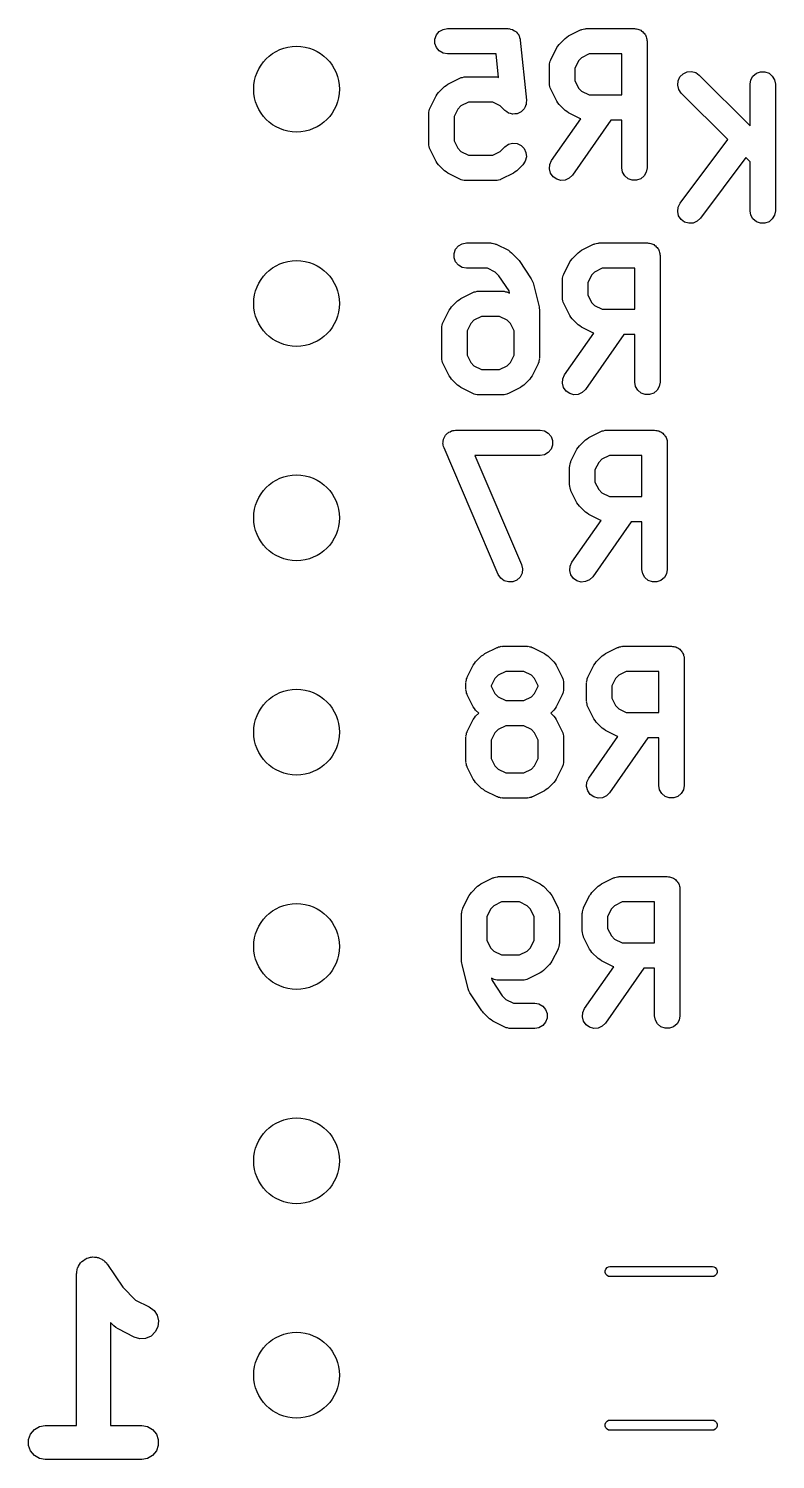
# Model space of a CAD drawing. Extents: x 81 to 161, y -172 to -32.
# Drawn here: x 136.27 to 145.12, y -100.19 to -83.23 of the extents above; entities that cross this region are included whole.
import ezdxf

# ---------------------------------------------------------------- set-up
doc = ezdxf.new("R2010")
doc.units = 0
doc.header["$MEASUREMENT"] = 0
doc.layers.add('BLACK', color=7, linetype='CONTINUOUS')

msp = doc.modelspace()

# ---------------------------------------------------------------- linework, layer by layer
at = {"layer": 'BLACK', "linetype": 'CONTINUOUS'}
for p, q in [((141.136, -83.2647), (141.182, -83.2386)), ((141.182, -83.2386), (141.233, -83.2296)), ((141.233, -83.2296), (141.947, -83.2296)), ((141.947, -83.2296), (141.953, -83.2306)), ((141.953, -83.2306), (141.958, -83.23)), ((141.958, -83.23), (141.978, -83.2351)), ((141.978, -83.2351), (141.998, -83.2386)), ((141.998, -83.2386), (142.003, -83.2415)), ((142.003, -83.2415), (142.009, -83.2428)), ((142.009, -83.2428), (142.026, -83.2544)), ((142.666, -83.3168), (142.809, -83.2454)), ((142.809, -83.2454), (142.817, -83.2429)), ((142.817, -83.2429), (142.824, -83.2386)), ((142.824, -83.2386), (142.842, -83.2356)), ((142.842, -83.2356), (142.859, -83.2306)), ((142.859, -83.2306), (142.867, -83.2311)), ((142.867, -83.2311), (142.876, -83.2296)), ((142.876, -83.2296), (143.447, -83.2296)), ((143.447, -83.2296), (143.46, -83.2318)), ((143.46, -83.2318), (143.473, -83.2318)), ((143.473, -83.2318), (143.486, -83.2363)), ((143.486, -83.2363), (143.498, -83.2386)), ((143.498, -83.2386), (143.51, -83.2452)), ((143.51, -83.2452), (143.522, -83.2497)), ((143.522, -83.2497), (143.532, -83.2581)), ((141.085, -83.3535), (141.103, -83.3046)), ((141.085, -83.4056), (141.085, -83.3535)), ((141.103, -83.4546), (141.085, -83.4056)), ((141.103, -83.3046), (141.136, -83.2647)), ((142.026, -83.2544), (142.044, -83.2647)), ((142.044, -83.2647), (142.047, -83.269)), ((142.047, -83.269), (142.052, -83.2722)), ((142.052, -83.2722), (142.064, -83.2889)), ((142.064, -83.2889), (142.077, -83.3046)), ((142.077, -83.3046), (142.079, -83.3099)), ((142.079, -83.3099), (142.082, -83.3145)), ((142.082, -83.3145), (142.088, -83.3343)), ((142.088, -83.3343), (142.095, -83.3535)), ((142.095, -83.3535), (142.095, -83.3592)), ((142.095, -83.3592), (142.096, -83.3646)), ((142.096, -83.3646), (142.168, -84.0789)), ((142.542, -83.436), (142.555, -83.4164)), ((142.555, -83.4164), (142.627, -83.3449)), ((142.627, -83.3449), (142.646, -83.3311)), ((142.646, -83.3311), (142.666, -83.3168)), ((143.532, -83.2581), (143.544, -83.2647)), ((143.544, -83.2647), (143.552, -83.2747)), ((143.552, -83.2747), (143.562, -83.2832)), ((143.562, -83.2832), (143.569, -83.2945)), ((143.569, -83.2945), (143.577, -83.3046)), ((143.577, -83.3046), (143.582, -83.3169)), ((143.582, -83.3169), (143.588, -83.3283)), ((143.588, -83.3283), (143.59, -83.3412)), ((143.59, -83.3412), (143.595, -83.3535)), ((143.595, -83.3535), (143.595, -83.3666)), ((143.595, -83.3666), (143.597, -83.3796)), ((143.597, -83.3796), (143.597, -84.8796)), ((141.136, -83.4945), (141.103, -83.4546)), ((141.182, -83.5205), (141.136, -83.4945)), ((141.233, -83.5296), (141.182, -83.5205)), ((141.811, -83.5296), (141.233, -83.5296)), ((141.839, -83.8071), (141.811, -83.5296)), ((142.456, -83.5982), (142.527, -83.4553)), ((142.527, -83.4553), (142.542, -83.436)), ((142.822, -83.5743), (142.785, -83.6113)), ((142.911, -83.5296), (142.822, -83.5743)), ((143.297, -83.5296), (142.911, -83.5296)), ((143.297, -84.0153), (143.297, -83.5296)), ((142.44, -83.6653), (142.442, -83.6568)), ((142.44, -83.8796), (142.44, -83.6653)), ((142.441, -83.6481), (142.446, -83.6313)), ((142.442, -83.6568), (142.441, -83.6481)), ((142.446, -83.6313), (142.449, -83.614)), ((142.449, -83.614), (142.453, -83.6065)), ((142.453, -83.6065), (142.456, -83.5982)), ((142.785, -83.6113), (142.74, -83.7007)), ((142.74, -83.7007), (142.74, -83.8442)), ((144.023, -83.7647), (144.071, -83.7427)), ((144.071, -83.7427), (144.123, -83.7381)), ((144.123, -83.7381), (144.173, -83.7516)), ((144.173, -83.7516), (144.215, -83.7815)), ((144.852, -83.7912), (144.892, -83.7577)), ((144.892, -83.7577), (144.941, -83.7398)), ((144.941, -83.7398), (144.993, -83.7398)), ((144.993, -83.7398), (145.042, -83.7577)), ((145.042, -83.7577), (145.081, -83.7912)), ((141.127, -83.9878), (141.198, -83.9164)), ((141.198, -83.9164), (141.218, -83.9026)), ((141.218, -83.9026), (141.237, -83.8883)), ((141.237, -83.8883), (141.38, -83.8168)), ((141.38, -83.8168), (141.388, -83.8144)), ((141.388, -83.8144), (141.396, -83.81)), ((141.396, -83.81), (141.413, -83.807)), ((141.413, -83.807), (141.43, -83.802)), ((141.43, -83.802), (141.439, -83.8025)), ((141.439, -83.8025), (141.447, -83.801)), ((141.447, -83.801), (141.804, -83.801)), ((141.804, -83.801), (141.813, -83.8025)), ((141.813, -83.8025), (141.821, -83.802)), ((141.821, -83.802), (141.838, -83.807)), ((141.838, -83.807), (141.839, -83.8071)), ((142.442, -83.8881), (142.44, -83.8796)), ((142.441, -83.8967), (142.442, -83.8881)), ((142.446, -83.9136), (142.441, -83.8967)), ((142.449, -83.9309), (142.446, -83.9136)), ((142.74, -83.8442), (142.785, -83.9336)), ((143.96, -83.9006), (143.965, -83.8487)), ((143.973, -83.951), (143.96, -83.9006)), ((143.965, -83.8487), (143.987, -83.8015)), ((143.987, -83.8015), (144.023, -83.7647)), ((144.215, -83.7815), (144.817, -84.3826)), ((144.817, -83.8876), (144.826, -83.8363)), ((144.817, -84.3826), (144.817, -83.8876)), ((144.826, -83.8363), (144.852, -83.7912)), ((145.081, -83.7912), (145.108, -83.8363)), ((145.108, -83.8363), (145.117, -83.8876)), ((145.117, -83.8876), (145.117, -85.3876)), ((141.027, -84.1696), (141.099, -84.0268)), ((141.099, -84.0268), (141.113, -84.0075)), ((141.113, -84.0075), (141.127, -83.9878)), ((142.168, -84.0808), (142.166, -84.1058)), ((142.168, -84.0789), (142.168, -84.0799)), ((142.168, -84.0799), (142.168, -84.0808)), ((142.453, -83.9384), (142.449, -83.9309)), ((142.456, -83.9467), (142.453, -83.9384)), ((142.527, -84.0895), (142.456, -83.9467)), ((142.542, -84.1088), (142.527, -84.0895)), ((142.785, -83.9336), (142.822, -83.9706)), ((142.822, -83.9706), (142.911, -84.0153)), ((142.911, -84.0153), (143.297, -84.0153)), ((144.003, -83.9936), (143.973, -83.951)), ((144.554, -84.5445), (144.003, -83.9936)), ((141.011, -84.2367), (141.013, -84.2282)), ((141.011, -84.5939), (141.011, -84.2367)), ((141.012, -84.2196), (141.017, -84.2027)), ((141.013, -84.2282), (141.012, -84.2196)), ((141.017, -84.2027), (141.02, -84.1854)), ((141.02, -84.1854), (141.025, -84.1779)), ((141.025, -84.1779), (141.027, -84.1696)), ((141.356, -84.1827), (141.311, -84.2721)), ((141.393, -84.1457), (141.356, -84.1827)), ((141.483, -84.101), (141.393, -84.1457)), ((141.769, -84.101), (141.483, -84.101)), ((141.858, -84.1457), (141.769, -84.101)), ((141.913, -84.1999), (141.858, -84.1457)), ((141.913, -84.2005), (141.913, -84.1999)), ((141.914, -84.2012), (141.913, -84.2005)), ((141.935, -84.2154), (141.914, -84.2012)), ((141.955, -84.2298), (141.935, -84.2154)), ((141.956, -84.23), (141.955, -84.2298)), ((141.957, -84.2306), (141.956, -84.23)), ((141.981, -84.2368), (141.957, -84.2306)), ((142.005, -84.2433), (141.981, -84.2368)), ((142.006, -84.2432), (142.005, -84.2433)), ((142.007, -84.2434), (142.006, -84.2432)), ((142.032, -84.2409), (142.007, -84.2434)), ((142.057, -84.2387), (142.032, -84.2409)), ((142.058, -84.2383), (142.057, -84.2387)), ((142.059, -84.2383), (142.058, -84.2383)), ((142.082, -84.2273), (142.059, -84.2383)), ((142.105, -84.2167), (142.082, -84.2273)), ((142.106, -84.2157), (142.105, -84.2161)), ((142.105, -84.2161), (142.105, -84.2167)), ((142.124, -84.1977), (142.106, -84.2157)), ((142.141, -84.1799), (142.124, -84.1977)), ((142.142, -84.179), (142.141, -84.1799)), ((142.143, -84.1784), (142.142, -84.179)), ((142.153, -84.1555), (142.143, -84.1784)), ((142.163, -84.1327), (142.153, -84.1555)), ((142.164, -84.1317), (142.163, -84.1327)), ((142.166, -84.1058), (142.164, -84.1309)), ((142.164, -84.1309), (142.164, -84.1317)), ((142.555, -84.1285), (142.542, -84.1088)), ((142.627, -84.1999), (142.555, -84.1285)), ((142.646, -84.2137), (142.627, -84.1999)), ((142.666, -84.228), (142.646, -84.2137)), ((142.809, -84.2994), (142.666, -84.228)), ((141.311, -84.2721), (141.311, -84.5584)), ((142.467, -84.7936), (142.812, -84.3005)), ((143.168, -84.3153), (142.713, -84.9656)), ((142.812, -84.3005), (142.809, -84.2994)), ((143.297, -84.3153), (143.168, -84.3153)), ((143.297, -84.8796), (143.297, -84.3153)), ((141.013, -84.6024), (141.011, -84.5939)), ((141.012, -84.611), (141.013, -84.6024)), ((141.311, -84.5584), (141.356, -84.6479)), ((141.913, -84.6306), (141.955, -84.6008)), ((141.955, -84.6008), (142.005, -84.5873)), ((142.005, -84.5873), (142.057, -84.5918)), ((142.057, -84.5918), (142.105, -84.6138)), ((143.989, -85.2976), (144.554, -84.5445)), ((141.017, -84.6278), (141.012, -84.611)), ((141.02, -84.6452), (141.017, -84.6278)), ((141.025, -84.6527), (141.02, -84.6452)), ((141.027, -84.6609), (141.025, -84.6527)), ((141.099, -84.8038), (141.027, -84.6609)), ((141.356, -84.6479), (141.393, -84.6849)), ((141.393, -84.6849), (141.483, -84.7296)), ((141.483, -84.7296), (141.769, -84.7296)), ((141.769, -84.7296), (141.858, -84.6849)), ((141.858, -84.6849), (141.913, -84.6306)), ((142.105, -84.6138), (142.141, -84.6507)), ((142.141, -84.6507), (142.163, -84.6979)), ((142.168, -84.7498), (142.155, -84.8001)), ((142.163, -84.6979), (142.168, -84.7498)), ((144.769, -84.7588), (144.229, -85.4776)), ((144.817, -84.8068), (144.769, -84.7588)), ((141.113, -84.8231), (141.099, -84.8038)), ((141.127, -84.8428), (141.113, -84.8231)), ((141.198, -84.9142), (141.127, -84.8428)), ((141.218, -84.928), (141.198, -84.9142)), ((141.237, -84.9423), (141.218, -84.928)), ((141.38, -85.0137), (141.237, -84.9423)), ((142.014, -84.9423), (141.871, -85.0137)), ((142.034, -84.928), (142.014, -84.9423)), ((142.053, -84.9142), (142.034, -84.928)), ((142.125, -84.8428), (142.053, -84.9142)), ((142.155, -84.8001), (142.125, -84.8428)), ((142.441, -84.8927), (142.445, -84.8408)), ((142.454, -84.943), (142.441, -84.8927)), ((142.445, -84.8408), (142.467, -84.7936)), ((142.484, -84.9857), (142.454, -84.943)), ((143.306, -84.9309), (143.297, -84.8796)), ((143.332, -84.976), (143.306, -84.9309)), ((143.588, -84.9309), (143.562, -84.976)), ((143.597, -84.8796), (143.588, -84.9309)), ((144.817, -85.3876), (144.817, -84.8068)), ((141.388, -85.0162), (141.38, -85.0137)), ((141.396, -85.0205), (141.388, -85.0162)), ((141.413, -85.0236), (141.396, -85.0205)), ((141.43, -85.0286), (141.413, -85.0236)), ((141.439, -85.0281), (141.43, -85.0286)), ((141.447, -85.0296), (141.439, -85.0281)), ((141.804, -85.0296), (141.447, -85.0296)), ((141.813, -85.0281), (141.804, -85.0296)), ((141.821, -85.0286), (141.813, -85.0281)), ((141.838, -85.0236), (141.821, -85.0286)), ((141.856, -85.0205), (141.838, -85.0236)), ((141.863, -85.0162), (141.856, -85.0205)), ((141.871, -85.0137), (141.863, -85.0162)), ((142.527, -85.0155), (142.484, -84.9857)), ((142.577, -85.029), (142.527, -85.0155)), ((142.629, -85.0245), (142.577, -85.029)), ((142.676, -85.0024), (142.629, -85.0245)), ((142.713, -84.9656), (142.676, -85.0024)), ((143.372, -85.0095), (143.332, -84.976)), ((143.421, -85.0273), (143.372, -85.0095)), ((143.473, -85.0273), (143.421, -85.0273)), ((143.522, -85.0095), (143.473, -85.0273)), ((143.562, -84.976), (143.522, -85.0095)), ((143.96, -85.3958), (143.966, -85.344)), ((143.971, -85.4465), (143.96, -85.3958)), ((143.966, -85.344), (143.989, -85.2976)), ((144, -85.4901), (143.971, -85.4465)), ((144.826, -85.4389), (144.817, -85.3876)), ((144.852, -85.484), (144.826, -85.4389)), ((145.108, -85.4389), (145.081, -85.484)), ((145.117, -85.3876), (145.108, -85.4389)), ((144.042, -85.5214), (144, -85.4901)), ((144.091, -85.5365), (144.042, -85.5214)), ((144.144, -85.5336), (144.091, -85.5365)), ((144.191, -85.5132), (144.144, -85.5336)), ((144.229, -85.4776), (144.191, -85.5132)), ((144.892, -85.5175), (144.852, -85.484)), ((144.941, -85.5353), (144.892, -85.5175)), ((144.993, -85.5353), (144.941, -85.5353)), ((145.042, -85.5175), (144.993, -85.5353)), ((145.081, -85.484), (145.042, -85.5175)), ((141.362, -85.8047), (141.407, -85.7786)), ((141.407, -85.7786), (141.458, -85.7696)), ((141.458, -85.7696), (141.744, -85.7696)), ((141.744, -85.7696), (141.753, -85.7711)), ((141.753, -85.7711), (141.761, -85.7706)), ((141.761, -85.7706), (141.778, -85.7756)), ((141.778, -85.7756), (141.795, -85.7786)), ((141.795, -85.7786), (141.803, -85.7829)), ((141.803, -85.7829), (141.811, -85.7854)), ((141.811, -85.7854), (141.954, -85.8568)), ((142.82, -85.8568), (142.963, -85.7854)), ((142.963, -85.7854), (142.971, -85.7829)), ((142.971, -85.7829), (142.978, -85.7786)), ((142.978, -85.7786), (142.996, -85.7756)), ((142.996, -85.7756), (143.013, -85.7706)), ((143.013, -85.7706), (143.021, -85.7711)), ((143.021, -85.7711), (143.03, -85.7696)), ((143.03, -85.7696), (143.601, -85.7696)), ((143.601, -85.7696), (143.614, -85.7719)), ((143.614, -85.7719), (143.627, -85.7719)), ((143.627, -85.7719), (143.64, -85.7763)), ((143.64, -85.7763), (143.652, -85.7786)), ((143.652, -85.7786), (143.664, -85.7852)), ((143.664, -85.7852), (143.676, -85.7897)), ((143.676, -85.7897), (143.686, -85.7981)), ((141.311, -85.8935), (141.328, -85.8446)), ((141.311, -85.9456), (141.311, -85.8935)), ((141.328, -85.9946), (141.311, -85.9456)), ((141.328, -85.8446), (141.362, -85.8047)), ((141.954, -85.8568), (141.973, -85.8711)), ((141.973, -85.8711), (141.993, -85.8849)), ((141.993, -85.8849), (142.064, -85.9564)), ((142.064, -85.9564), (142.073, -85.9685)), ((142.696, -85.976), (142.709, -85.9564)), ((142.709, -85.9564), (142.781, -85.8849)), ((142.781, -85.8849), (142.8, -85.8711)), ((142.8, -85.8711), (142.82, -85.8568)), ((143.686, -85.7981), (143.698, -85.8047)), ((143.698, -85.8047), (143.706, -85.8147)), ((143.706, -85.8147), (143.716, -85.8232)), ((143.716, -85.8232), (143.723, -85.8345)), ((143.723, -85.8345), (143.731, -85.8446)), ((143.731, -85.8446), (143.736, -85.8569)), ((143.736, -85.8569), (143.742, -85.8683)), ((143.742, -85.8683), (143.744, -85.8812)), ((143.744, -85.8812), (143.749, -85.8935)), ((143.749, -85.8935), (143.749, -85.9066)), ((143.749, -85.9066), (143.751, -85.9196)), ((143.751, -85.9196), (143.751, -87.4196)), ((141.362, -86.0345), (141.328, -85.9946)), ((141.407, -86.0605), (141.362, -86.0345)), ((141.458, -86.0696), (141.407, -86.0605)), ((141.709, -86.0696), (141.458, -86.0696)), ((141.798, -86.1143), (141.709, -86.0696)), ((141.842, -86.158), (141.798, -86.1143)), ((142.073, -85.9685), (142.083, -85.9792)), ((142.083, -85.9792), (142.226, -86.1935)), ((142.61, -86.1382), (142.681, -85.9953)), ((142.681, -85.9953), (142.696, -85.976)), ((142.976, -86.1143), (142.939, -86.1513)), ((143.065, -86.0696), (142.976, -86.1143)), ((143.451, -86.0696), (143.065, -86.0696)), ((143.451, -86.5553), (143.451, -86.0696)), ((141.962, -86.3383), (141.842, -86.158)), ((142.226, -86.1935), (142.236, -86.217)), ((142.236, -86.217), (142.247, -86.2403)), ((142.247, -86.2403), (142.318, -86.526)), ((142.594, -86.2053), (142.596, -86.1968)), ((142.594, -86.4196), (142.594, -86.2053)), ((142.595, -86.1881), (142.6, -86.1713)), ((142.596, -86.1968), (142.595, -86.1881)), ((142.6, -86.1713), (142.603, -86.154)), ((142.603, -86.154), (142.607, -86.1465)), ((142.607, -86.1465), (142.61, -86.1382)), ((142.939, -86.1513), (142.894, -86.2407)), ((142.894, -86.2407), (142.894, -86.3842)), ((141.281, -86.5278), (141.352, -86.4564)), ((141.352, -86.4564), (141.372, -86.4426)), ((141.372, -86.4426), (141.391, -86.4283)), ((141.391, -86.4283), (141.534, -86.3568)), ((141.534, -86.3568), (141.542, -86.3544)), ((141.542, -86.3544), (141.55, -86.35)), ((141.55, -86.35), (141.567, -86.347)), ((141.567, -86.347), (141.584, -86.342)), ((141.584, -86.342), (141.593, -86.3425)), ((141.593, -86.3425), (141.601, -86.341)), ((141.601, -86.341), (141.887, -86.341)), ((141.887, -86.341), (141.895, -86.3425)), ((141.895, -86.3425), (141.904, -86.342)), ((141.904, -86.342), (141.921, -86.347)), ((141.921, -86.347), (141.938, -86.35)), ((141.938, -86.35), (141.946, -86.3544)), ((141.946, -86.3544), (141.954, -86.3568)), ((141.954, -86.3568), (141.968, -86.364)), ((141.968, -86.364), (141.962, -86.3383)), ((142.596, -86.4281), (142.594, -86.4196)), ((142.595, -86.4367), (142.596, -86.4281)), ((142.6, -86.4536), (142.595, -86.4367)), ((142.603, -86.4709), (142.6, -86.4536)), ((142.607, -86.4784), (142.603, -86.4709)), ((142.894, -86.3842), (142.939, -86.4736)), ((141.181, -86.7096), (141.253, -86.5668)), ((141.253, -86.5668), (141.267, -86.5475)), ((141.267, -86.5475), (141.281, -86.5278)), ((141.637, -86.641), (141.547, -86.6857)), ((141.851, -86.641), (141.637, -86.641)), ((141.941, -86.6857), (141.851, -86.641)), ((142.318, -86.526), (142.319, -86.5444)), ((142.319, -86.5444), (142.323, -86.5624)), ((142.323, -86.5624), (142.323, -87.1339)), ((142.61, -86.4867), (142.607, -86.4784)), ((142.681, -86.6295), (142.61, -86.4867)), ((142.696, -86.6488), (142.681, -86.6295)), ((142.939, -86.4736), (142.976, -86.5106)), ((142.976, -86.5106), (143.065, -86.5553)), ((143.065, -86.5553), (143.451, -86.5553)), ((141.165, -86.7767), (141.167, -86.7682)), ((141.165, -87.1339), (141.165, -86.7767)), ((141.166, -86.7596), (141.171, -86.7427)), ((141.167, -86.7682), (141.166, -86.7596)), ((141.171, -86.7427), (141.174, -86.7254)), ((141.174, -86.7254), (141.179, -86.7179)), ((141.179, -86.7179), (141.181, -86.7096)), ((141.51, -86.7227), (141.465, -86.8121)), ((141.547, -86.6857), (141.51, -86.7227)), ((141.978, -86.7227), (141.941, -86.6857)), ((142.023, -86.8121), (141.978, -86.7227)), ((142.709, -86.6685), (142.696, -86.6488)), ((142.781, -86.7399), (142.709, -86.6685)), ((142.8, -86.7537), (142.781, -86.7399)), ((142.82, -86.768), (142.8, -86.7537)), ((142.963, -86.8394), (142.82, -86.768)), ((141.465, -86.8121), (141.465, -87.0984)), ((142.023, -87.0984), (142.023, -86.8121)), ((142.621, -87.3336), (142.966, -86.8405)), ((143.322, -86.8553), (142.867, -87.5056)), ((142.966, -86.8405), (142.963, -86.8394)), ((143.451, -86.8553), (143.322, -86.8553)), ((143.451, -87.4196), (143.451, -86.8553)), ((141.167, -87.1424), (141.165, -87.1339)), ((141.166, -87.151), (141.167, -87.1424)), ((141.465, -87.0984), (141.51, -87.1879)), ((141.978, -87.1879), (142.023, -87.0984)), ((142.323, -87.1339), (142.321, -87.1424)), ((142.321, -87.1424), (142.322, -87.151)), ((141.171, -87.1679), (141.166, -87.151)), ((141.174, -87.1852), (141.171, -87.1679)), ((141.179, -87.1927), (141.174, -87.1852)), ((141.181, -87.2009), (141.179, -87.1927)), ((141.253, -87.3438), (141.181, -87.2009)), ((141.51, -87.1879), (141.547, -87.2249)), ((141.547, -87.2249), (141.637, -87.2696)), ((141.637, -87.2696), (141.851, -87.2696)), ((141.851, -87.2696), (141.941, -87.2249)), ((141.941, -87.2249), (141.978, -87.1879)), ((142.307, -87.2009), (142.235, -87.3438)), ((142.309, -87.1927), (142.307, -87.2009)), ((142.314, -87.1852), (142.309, -87.1927)), ((142.317, -87.1679), (142.314, -87.1852)), ((142.322, -87.151), (142.317, -87.1679)), ((141.267, -87.3631), (141.253, -87.3438)), ((141.281, -87.3828), (141.267, -87.3631)), ((141.352, -87.4542), (141.281, -87.3828)), ((141.372, -87.468), (141.352, -87.4542)), ((141.391, -87.4823), (141.372, -87.468)), ((141.534, -87.5537), (141.391, -87.4823)), ((142.097, -87.4823), (141.954, -87.5537)), ((142.116, -87.468), (142.097, -87.4823)), ((142.136, -87.4542), (142.116, -87.468)), ((142.207, -87.3828), (142.136, -87.4542)), ((142.221, -87.3631), (142.207, -87.3828)), ((142.235, -87.3438), (142.221, -87.3631)), ((142.595, -87.4327), (142.599, -87.3808)), ((142.608, -87.483), (142.595, -87.4327)), ((142.599, -87.3808), (142.621, -87.3336)), ((142.638, -87.5257), (142.608, -87.483)), ((143.46, -87.4709), (143.451, -87.4196)), ((143.486, -87.516), (143.46, -87.4709)), ((143.742, -87.4709), (143.716, -87.516)), ((143.751, -87.4196), (143.742, -87.4709)), ((141.542, -87.5562), (141.534, -87.5537)), ((141.55, -87.5605), (141.542, -87.5562)), ((141.567, -87.5636), (141.55, -87.5605)), ((141.584, -87.5686), (141.567, -87.5636)), ((141.593, -87.5681), (141.584, -87.5686)), ((141.601, -87.5696), (141.593, -87.5681)), ((141.887, -87.5696), (141.601, -87.5696)), ((141.895, -87.5681), (141.887, -87.5696)), ((141.904, -87.5686), (141.895, -87.5681)), ((141.921, -87.5636), (141.904, -87.5686)), ((141.938, -87.5605), (141.921, -87.5636)), ((141.946, -87.5562), (141.938, -87.5605)), ((141.954, -87.5537), (141.946, -87.5562)), ((142.681, -87.5555), (142.638, -87.5257)), ((142.731, -87.569), (142.681, -87.5555)), ((142.783, -87.5645), (142.731, -87.569)), ((142.83, -87.5424), (142.783, -87.5645)), ((142.867, -87.5056), (142.83, -87.5424)), ((143.526, -87.5495), (143.486, -87.516)), ((143.575, -87.5673), (143.526, -87.5495)), ((143.627, -87.5673), (143.575, -87.5673)), ((143.676, -87.5495), (143.627, -87.5673)), ((143.716, -87.516), (143.676, -87.5495)), ((141.264, -88.0063), (141.279, -87.9976)), ((141.279, -87.9976), (141.288, -87.9961)), ((141.288, -87.9961), (141.296, -87.9925)), ((141.296, -87.9925), (141.313, -87.9916)), ((141.313, -87.9916), (141.33, -87.9886)), ((141.33, -87.9886), (142.33, -87.9886)), ((142.33, -87.9886), (142.381, -87.9976)), ((142.381, -87.9976), (142.426, -88.0237)), ((143.057, -88.0019), (143.064, -87.9976)), ((143.064, -87.9976), (143.082, -87.9946)), ((143.082, -87.9946), (143.099, -87.9896)), ((143.099, -87.9896), (143.107, -87.9901)), ((143.107, -87.9901), (143.116, -87.9886)), ((143.116, -87.9886), (143.687, -87.9886)), ((143.687, -87.9886), (143.7, -87.9908)), ((143.7, -87.9908), (143.713, -87.9908)), ((143.713, -87.9908), (143.726, -87.9953)), ((143.726, -87.9953), (143.738, -87.9976)), ((143.738, -87.9976), (143.75, -88.0042)), ((141.18, -88.1469), (141.182, -88.1298)), ((141.182, -88.1557), (141.18, -88.1469)), ((141.182, -88.1125), (141.185, -88.1041)), ((141.182, -88.1298), (141.182, -88.1125)), ((141.182, -88.1646), (141.182, -88.1557)), ((141.188, -88.1808), (141.182, -88.1646)), ((141.185, -88.1041), (141.186, -88.0952)), ((141.186, -88.0952), (141.194, -88.0798)), ((141.194, -88.0798), (141.2, -88.0636)), ((141.2, -88.0636), (141.206, -88.0567)), ((141.206, -88.0567), (141.21, -88.0487)), ((141.21, -88.0487), (141.222, -88.0369)), ((141.222, -88.0369), (141.234, -88.0237)), ((141.234, -88.0237), (141.241, -88.0192)), ((141.241, -88.0192), (141.248, -88.0131)), ((141.248, -88.0131), (141.264, -88.0063)), ((142.426, -88.0237), (142.46, -88.0636)), ((142.46, -88.0636), (142.478, -88.1125)), ((142.478, -88.1646), (142.46, -88.2136)), ((142.478, -88.1125), (142.478, -88.1646)), ((142.795, -88.1754), (142.867, -88.1039)), ((142.867, -88.1039), (142.886, -88.0901)), ((142.886, -88.0901), (142.906, -88.0758)), ((142.906, -88.0758), (143.049, -88.0044)), ((143.049, -88.0044), (143.057, -88.0019)), ((143.75, -88.0042), (143.762, -88.0087)), ((143.762, -88.0087), (143.772, -88.0171)), ((143.772, -88.0171), (143.784, -88.0237)), ((143.784, -88.0237), (143.792, -88.0337)), ((143.792, -88.0337), (143.802, -88.0422)), ((143.802, -88.0422), (143.809, -88.0535)), ((143.809, -88.0535), (143.817, -88.0636)), ((143.817, -88.0636), (143.822, -88.0759)), ((143.822, -88.0759), (143.828, -88.0873)), ((143.828, -88.0873), (143.83, -88.1002)), ((143.83, -88.1002), (143.835, -88.1125)), ((143.835, -88.1125), (143.835, -88.1256)), ((143.835, -88.1256), (143.837, -88.1386)), ((143.837, -88.1386), (143.837, -89.6386)), ((141.192, -88.1977), (141.188, -88.1808)), ((141.835, -89.6977), (141.192, -88.1977)), ((142.33, -88.2886), (141.557, -88.2886)), ((141.557, -88.2886), (142.111, -89.5795)), ((142.381, -88.2795), (142.33, -88.2886)), ((142.426, -88.2535), (142.381, -88.2795)), ((142.46, -88.2136), (142.426, -88.2535)), ((142.696, -88.3572), (142.767, -88.2143)), ((142.767, -88.2143), (142.782, -88.195)), ((142.782, -88.195), (142.795, -88.1754)), ((143.062, -88.3333), (143.025, -88.3703)), ((143.151, -88.2886), (143.062, -88.3333)), ((143.537, -88.2886), (143.151, -88.2886)), ((143.537, -88.7743), (143.537, -88.2886)), ((142.68, -88.4243), (142.682, -88.4158)), ((142.68, -88.6386), (142.68, -88.4243)), ((142.681, -88.4071), (142.686, -88.3903)), ((142.682, -88.4158), (142.681, -88.4071)), ((142.686, -88.3903), (142.689, -88.373)), ((142.689, -88.373), (142.693, -88.3655)), ((142.693, -88.3655), (142.696, -88.3572)), ((143.025, -88.3703), (142.98, -88.4597)), ((142.98, -88.4597), (142.98, -88.6032)), ((142.682, -88.6471), (142.68, -88.6386)), ((142.681, -88.6557), (142.682, -88.6471)), ((142.686, -88.6726), (142.681, -88.6557)), ((142.689, -88.6899), (142.686, -88.6726)), ((142.98, -88.6032), (143.025, -88.6926)), ((142.693, -88.6974), (142.689, -88.6899)), ((142.696, -88.7057), (142.693, -88.6974)), ((142.767, -88.8485), (142.696, -88.7057)), ((143.025, -88.6926), (143.062, -88.7296)), ((143.062, -88.7296), (143.151, -88.7743)), ((143.151, -88.7743), (143.537, -88.7743)), ((142.782, -88.8678), (142.767, -88.8485)), ((142.795, -88.8875), (142.782, -88.8678)), ((142.867, -88.9589), (142.795, -88.8875)), ((142.886, -88.9727), (142.867, -88.9589)), ((142.906, -88.987), (142.886, -88.9727)), ((143.049, -89.0584), (142.906, -88.987)), ((142.707, -89.5526), (143.052, -89.0595)), ((143.408, -89.0743), (142.953, -89.7246)), ((143.052, -89.0595), (143.049, -89.0584)), ((143.537, -89.0743), (143.408, -89.0743)), ((143.537, -89.6386), (143.537, -89.0743)), ((142.116, -89.6819), (142.093, -89.7284)), ((142.111, -89.5795), (142.123, -89.6302)), ((142.123, -89.6302), (142.116, -89.6819)), ((142.681, -89.6517), (142.685, -89.5998)), ((142.694, -89.702), (142.681, -89.6517)), ((142.685, -89.5998), (142.707, -89.5526)), ((143.546, -89.6899), (143.537, -89.6386)), ((143.572, -89.735), (143.546, -89.6899)), ((143.828, -89.6899), (143.802, -89.735)), ((143.837, -89.6386), (143.828, -89.6899)), ((141.864, -89.7412), (141.835, -89.6977)), ((141.905, -89.7725), (141.864, -89.7412)), ((141.955, -89.7875), (141.905, -89.7725)), ((142.007, -89.7846), (141.955, -89.7875)), ((142.055, -89.7641), (142.007, -89.7846)), ((142.093, -89.7284), (142.055, -89.7641)), ((142.724, -89.7447), (142.694, -89.702)), ((142.767, -89.7745), (142.724, -89.7447)), ((142.817, -89.788), (142.767, -89.7745)), ((142.869, -89.7835), (142.817, -89.788)), ((142.916, -89.7614), (142.869, -89.7835)), ((142.953, -89.7246), (142.916, -89.7614)), ((143.612, -89.7685), (143.572, -89.735)), ((143.661, -89.7863), (143.612, -89.7685)), ((143.713, -89.7863), (143.661, -89.7863)), ((143.762, -89.7685), (143.713, -89.7863)), ((143.802, -89.735), (143.762, -89.7685)), ((141.567, -90.7354), (141.638, -90.6639)), ((141.638, -90.6639), (141.658, -90.6501)), ((141.658, -90.6501), (141.677, -90.6358)), ((141.677, -90.6358), (141.82, -90.5644)), ((141.82, -90.5644), (141.828, -90.5619)), ((141.828, -90.5619), (141.836, -90.5576)), ((141.836, -90.5576), (141.853, -90.5546)), ((141.853, -90.5546), (141.87, -90.5496)), ((141.87, -90.5496), (141.879, -90.5501)), ((141.879, -90.5501), (141.887, -90.5486)), ((141.887, -90.5486), (142.173, -90.5486)), ((142.173, -90.5486), (142.181, -90.5501)), ((142.181, -90.5501), (142.19, -90.5496)), ((142.19, -90.5496), (142.207, -90.5546)), ((142.207, -90.5546), (142.224, -90.5576)), ((142.224, -90.5576), (142.232, -90.5619)), ((142.232, -90.5619), (142.24, -90.5644)), ((142.24, -90.5644), (142.383, -90.6358)), ((142.383, -90.6358), (142.402, -90.6501)), ((142.402, -90.6501), (142.422, -90.6639)), ((142.422, -90.6639), (142.493, -90.7354)), ((142.995, -90.7354), (143.067, -90.6639)), ((143.067, -90.6639), (143.086, -90.6501)), ((143.086, -90.6501), (143.106, -90.6358)), ((143.106, -90.6358), (143.249, -90.5644)), ((143.249, -90.5644), (143.257, -90.5619)), ((143.257, -90.5619), (143.264, -90.5576)), ((143.264, -90.5576), (143.282, -90.5546)), ((143.282, -90.5546), (143.299, -90.5496)), ((143.299, -90.5496), (143.307, -90.5501)), ((143.307, -90.5501), (143.316, -90.5486)), ((143.316, -90.5486), (143.887, -90.5486)), ((143.887, -90.5486), (143.9, -90.5508)), ((143.9, -90.5508), (143.913, -90.5508)), ((143.913, -90.5508), (143.926, -90.5553)), ((143.926, -90.5553), (143.938, -90.5576)), ((143.938, -90.5576), (143.95, -90.5642)), ((143.95, -90.5642), (143.962, -90.5687)), ((143.962, -90.5687), (143.972, -90.5771)), ((143.972, -90.5771), (143.984, -90.5837)), ((143.984, -90.5837), (143.992, -90.5937)), ((143.992, -90.5937), (144.002, -90.6022)), ((144.002, -90.6022), (144.009, -90.6135)), ((144.009, -90.6135), (144.017, -90.6236)), ((144.017, -90.6236), (144.022, -90.6359)), ((144.022, -90.6359), (144.028, -90.6473)), ((144.028, -90.6473), (144.03, -90.6602)), ((144.03, -90.6602), (144.035, -90.6725)), ((144.035, -90.6725), (144.035, -90.6856)), ((144.035, -90.6856), (144.037, -90.6986)), ((144.037, -90.6986), (144.037, -92.1986)), ((141.467, -90.9172), (141.539, -90.7743)), ((141.539, -90.7743), (141.553, -90.7551)), ((141.553, -90.7551), (141.567, -90.7354)), ((141.923, -90.8486), (141.833, -90.8933)), ((142.137, -90.8486), (141.923, -90.8486)), ((142.227, -90.8933), (142.137, -90.8486)), ((142.493, -90.7354), (142.507, -90.755)), ((142.507, -90.755), (142.521, -90.7743)), ((142.521, -90.7743), (142.593, -90.9172)), ((142.896, -90.9172), (142.967, -90.7743)), ((142.967, -90.7743), (142.982, -90.755)), ((142.982, -90.755), (142.995, -90.7354)), ((143.351, -90.8486), (143.262, -90.8933)), ((143.737, -90.8486), (143.351, -90.8486)), ((143.737, -91.3343), (143.737, -90.8486)), ((141.451, -90.9843), (141.453, -90.9758)), ((141.451, -91.0557), (141.451, -90.9843)), ((141.452, -90.9671), (141.457, -90.9503)), ((141.453, -90.9758), (141.452, -90.9671)), ((141.457, -90.9503), (141.46, -90.933)), ((141.46, -90.933), (141.465, -90.9255)), ((141.465, -90.9255), (141.467, -90.9172)), ((141.796, -90.9303), (141.751, -91.0197)), ((141.751, -91.0197), (141.751, -91.0203)), ((141.751, -91.0203), (141.796, -91.1097)), ((141.833, -90.8933), (141.796, -90.9303)), ((142.264, -90.9303), (142.227, -90.8933)), ((142.309, -91.0197), (142.264, -90.9303)), ((142.264, -91.1097), (142.309, -91.0203)), ((142.309, -91.0203), (142.309, -91.0197)), ((142.593, -90.9172), (142.595, -90.9255)), ((142.595, -90.9255), (142.6, -90.933)), ((142.6, -90.933), (142.603, -90.9503)), ((142.603, -90.9503), (142.608, -90.9671)), ((142.608, -90.9671), (142.607, -90.9758)), ((142.607, -90.9758), (142.609, -90.9843)), ((142.609, -90.9843), (142.609, -91.0557)), ((142.88, -90.9843), (142.882, -90.9758)), ((142.88, -91.1986), (142.88, -90.9843)), ((142.881, -90.9671), (142.886, -90.9503)), ((142.882, -90.9758), (142.881, -90.9671)), ((142.886, -90.9503), (142.889, -90.933)), ((142.889, -90.933), (142.893, -90.9255)), ((142.893, -90.9255), (142.896, -90.9172)), ((143.225, -90.9303), (143.18, -91.0197)), ((143.18, -91.0197), (143.18, -91.1632)), ((143.262, -90.8933), (143.225, -90.9303)), ((141.453, -91.0642), (141.451, -91.0557)), ((141.452, -91.0729), (141.453, -91.0642)), ((141.457, -91.0897), (141.452, -91.0729)), ((141.46, -91.107), (141.457, -91.0897)), ((141.465, -91.1145), (141.46, -91.107)), ((141.467, -91.1228), (141.465, -91.1145)), ((141.539, -91.2657), (141.467, -91.1228)), ((141.796, -91.1097), (141.833, -91.1467)), ((141.833, -91.1467), (141.923, -91.1914)), ((141.923, -91.1914), (142.137, -91.1914)), ((142.137, -91.1914), (142.227, -91.1467)), ((142.227, -91.1467), (142.264, -91.1097)), ((142.593, -91.1228), (142.521, -91.2657)), ((142.595, -91.1145), (142.593, -91.1228)), ((142.6, -91.107), (142.595, -91.1145)), ((142.603, -91.0897), (142.6, -91.107)), ((142.608, -91.0729), (142.603, -91.0897)), ((142.609, -91.0557), (142.607, -91.0642)), ((142.607, -91.0642), (142.608, -91.0729)), ((142.882, -91.2071), (142.88, -91.1986)), ((142.881, -91.2157), (142.882, -91.2071)), ((142.886, -91.2326), (142.881, -91.2157)), ((143.18, -91.1632), (143.225, -91.2526)), ((141.553, -91.2849), (141.539, -91.2657)), ((141.567, -91.3046), (141.553, -91.2849)), ((141.553, -91.3979), (141.567, -91.3782)), ((141.604, -91.3414), (141.567, -91.3046)), ((141.567, -91.3782), (141.604, -91.3414)), ((142.493, -91.3046), (142.456, -91.3414)), ((142.456, -91.3414), (142.493, -91.3782)), ((142.507, -91.2849), (142.493, -91.3046)), ((142.493, -91.3782), (142.507, -91.3979)), ((142.521, -91.2657), (142.507, -91.2849)), ((142.889, -91.2499), (142.886, -91.2326)), ((142.893, -91.2574), (142.889, -91.2499)), ((142.896, -91.2657), (142.893, -91.2574)), ((142.967, -91.4085), (142.896, -91.2657)), ((143.225, -91.2526), (143.262, -91.2896)), ((143.262, -91.2896), (143.351, -91.3343)), ((143.351, -91.3343), (143.737, -91.3343)), ((141.467, -91.5601), (141.539, -91.4172)), ((141.539, -91.4172), (141.553, -91.3979)), ((141.833, -91.5361), (141.796, -91.5731)), ((141.923, -91.4914), (141.833, -91.5361)), ((142.137, -91.4914), (141.923, -91.4914)), ((142.227, -91.5361), (142.137, -91.4914)), ((142.264, -91.5731), (142.227, -91.5361)), ((142.507, -91.3979), (142.521, -91.4172)), ((142.521, -91.4172), (142.593, -91.5601)), ((142.982, -91.4278), (142.967, -91.4085)), ((142.995, -91.4475), (142.982, -91.4278)), ((143.067, -91.5189), (142.995, -91.4475)), ((143.086, -91.5327), (143.067, -91.5189)), ((143.106, -91.547), (143.086, -91.5327)), ((143.249, -91.6184), (143.106, -91.547)), ((141.451, -91.6271), (141.453, -91.6186)), ((141.451, -91.9129), (141.451, -91.6271)), ((141.452, -91.61), (141.457, -91.5931)), ((141.453, -91.6186), (141.452, -91.61)), ((141.457, -91.5931), (141.46, -91.5758)), ((141.46, -91.5758), (141.465, -91.5683)), ((141.465, -91.5683), (141.467, -91.5601)), ((141.796, -91.5731), (141.751, -91.6626)), ((141.751, -91.6626), (141.751, -91.8774)), ((142.309, -91.6626), (142.264, -91.5731)), ((142.309, -91.8774), (142.309, -91.6626)), ((142.593, -91.5601), (142.595, -91.5683)), ((142.595, -91.5683), (142.6, -91.5758)), ((142.6, -91.5758), (142.603, -91.5931)), ((142.603, -91.5931), (142.608, -91.61)), ((142.608, -91.61), (142.607, -91.6186)), ((142.607, -91.6186), (142.609, -91.6271)), ((142.609, -91.6271), (142.609, -91.9129)), ((142.907, -92.1126), (143.252, -91.6195)), ((143.608, -91.6343), (143.153, -92.2846)), ((143.252, -91.6195), (143.249, -91.6184)), ((143.737, -91.6343), (143.608, -91.6343)), ((143.737, -92.1986), (143.737, -91.6343)), ((141.751, -91.8774), (141.796, -91.9669)), ((142.264, -91.9669), (142.309, -91.8774)), ((141.453, -91.9214), (141.451, -91.9129)), ((141.452, -91.93), (141.453, -91.9214)), ((141.457, -91.9468), (141.452, -91.93)), ((141.46, -91.9642), (141.457, -91.9468)), ((141.465, -91.9717), (141.46, -91.9642)), ((141.467, -91.9799), (141.465, -91.9717)), ((141.539, -92.1228), (141.467, -91.9799)), ((141.796, -91.9669), (141.833, -92.0039)), ((141.833, -92.0039), (141.923, -92.0486)), ((141.923, -92.0486), (142.137, -92.0486)), ((142.137, -92.0486), (142.227, -92.0039)), ((142.227, -92.0039), (142.264, -91.9669)), ((142.593, -91.9799), (142.521, -92.1228)), ((142.595, -91.9716), (142.593, -91.9799)), ((142.6, -91.9642), (142.595, -91.9716)), ((142.603, -91.9468), (142.6, -91.9642)), ((142.608, -91.93), (142.603, -91.9468)), ((142.609, -91.9129), (142.607, -91.9214)), ((142.607, -91.9214), (142.608, -91.93)), ((141.553, -92.1421), (141.539, -92.1228)), ((141.567, -92.1618), (141.553, -92.1421)), ((141.638, -92.2332), (141.567, -92.1618)), ((141.658, -92.247), (141.638, -92.2332)), ((142.422, -92.2332), (142.402, -92.247)), ((142.493, -92.1618), (142.422, -92.2332)), ((142.507, -92.1421), (142.493, -92.1618)), ((142.521, -92.1228), (142.507, -92.1421)), ((142.881, -92.2117), (142.885, -92.1598)), ((142.894, -92.262), (142.881, -92.2117)), ((142.885, -92.1598), (142.907, -92.1126)), ((143.746, -92.2499), (143.737, -92.1986)), ((144.037, -92.1986), (144.028, -92.2499)), ((141.677, -92.2613), (141.658, -92.247)), ((141.82, -92.3327), (141.677, -92.2613)), ((141.828, -92.3352), (141.82, -92.3327)), ((141.836, -92.3395), (141.828, -92.3352)), ((141.853, -92.3426), (141.836, -92.3395)), ((141.87, -92.3476), (141.853, -92.3426)), ((141.879, -92.3471), (141.87, -92.3476)), ((141.887, -92.3486), (141.879, -92.3471)), ((142.173, -92.3486), (141.887, -92.3486)), ((142.181, -92.3471), (142.173, -92.3486)), ((142.19, -92.3476), (142.181, -92.3471)), ((142.207, -92.3426), (142.19, -92.3476)), ((142.224, -92.3395), (142.207, -92.3426)), ((142.232, -92.3352), (142.224, -92.3395)), ((142.24, -92.3327), (142.232, -92.3352)), ((142.383, -92.2613), (142.24, -92.3327)), ((142.402, -92.247), (142.383, -92.2613)), ((142.924, -92.3047), (142.894, -92.262)), ((142.967, -92.3345), (142.924, -92.3047)), ((143.017, -92.348), (142.967, -92.3345)), ((143.069, -92.3435), (143.017, -92.348)), ((143.116, -92.3214), (143.069, -92.3435)), ((143.153, -92.2846), (143.116, -92.3214)), ((143.772, -92.295), (143.746, -92.2499)), ((143.812, -92.3285), (143.772, -92.295)), ((143.861, -92.3463), (143.812, -92.3285)), ((143.913, -92.3463), (143.861, -92.3463)), ((143.962, -92.3285), (143.913, -92.3463)), ((144.002, -92.295), (143.962, -92.3285)), ((144.028, -92.2499), (144.002, -92.295)), ((141.517, -93.4654), (141.588, -93.3939)), ((141.588, -93.3939), (141.608, -93.3802)), ((141.608, -93.3802), (141.627, -93.3658)), ((141.627, -93.3658), (141.77, -93.2944)), ((141.77, -93.2944), (141.778, -93.2919)), ((141.778, -93.2919), (141.786, -93.2876)), ((141.786, -93.2876), (141.803, -93.2846)), ((141.803, -93.2846), (141.82, -93.2796)), ((141.82, -93.2796), (141.829, -93.2801)), ((141.829, -93.2801), (141.837, -93.2786)), ((141.837, -93.2786), (142.123, -93.2786)), ((142.123, -93.2786), (142.131, -93.2801)), ((142.131, -93.2801), (142.14, -93.2796)), ((142.14, -93.2796), (142.157, -93.2846)), ((142.157, -93.2846), (142.174, -93.2876)), ((142.174, -93.2876), (142.182, -93.2919)), ((142.182, -93.2919), (142.19, -93.2944)), ((142.19, -93.2944), (142.333, -93.3658)), ((142.333, -93.3658), (142.352, -93.3801)), ((142.352, -93.3801), (142.372, -93.3939)), ((142.372, -93.3939), (142.443, -93.4654)), ((142.945, -93.4654), (143.017, -93.3939)), ((143.017, -93.3939), (143.036, -93.3801)), ((143.036, -93.3801), (143.056, -93.3658)), ((143.056, -93.3658), (143.199, -93.2944)), ((143.199, -93.2944), (143.207, -93.2919)), ((143.207, -93.2919), (143.214, -93.2876)), ((143.214, -93.2876), (143.232, -93.2846)), ((143.232, -93.2846), (143.249, -93.2796)), ((143.249, -93.2796), (143.257, -93.2801)), ((143.257, -93.2801), (143.266, -93.2786)), ((143.266, -93.2786), (143.837, -93.2786)), ((143.837, -93.2786), (143.85, -93.2809)), ((143.85, -93.2809), (143.863, -93.2809)), ((143.863, -93.2809), (143.876, -93.2853)), ((143.876, -93.2853), (143.888, -93.2876)), ((143.888, -93.2876), (143.9, -93.2942)), ((143.9, -93.2942), (143.912, -93.2987)), ((143.912, -93.2987), (143.922, -93.3071)), ((143.922, -93.3071), (143.934, -93.3137)), ((143.934, -93.3137), (143.942, -93.3237)), ((143.942, -93.3237), (143.952, -93.3322)), ((143.952, -93.3322), (143.959, -93.3435)), ((143.959, -93.3435), (143.967, -93.3536)), ((143.967, -93.3536), (143.972, -93.3659)), ((143.972, -93.3659), (143.978, -93.3773)), ((143.978, -93.3773), (143.98, -93.3902)), ((143.98, -93.3902), (143.985, -93.4025)), ((143.985, -93.4025), (143.985, -93.4156)), ((143.985, -93.4156), (143.987, -93.4286)), ((141.417, -93.6472), (141.489, -93.5043)), ((141.489, -93.5043), (141.503, -93.4851)), ((141.503, -93.4851), (141.517, -93.4654)), ((141.873, -93.5786), (141.783, -93.6233)), ((142.087, -93.5786), (141.873, -93.5786)), ((142.177, -93.6233), (142.087, -93.5786)), ((142.443, -93.4654), (142.457, -93.485)), ((142.457, -93.485), (142.471, -93.5043)), ((142.471, -93.5043), (142.543, -93.6472)), ((142.846, -93.6472), (142.917, -93.5043)), ((142.917, -93.5043), (142.932, -93.485)), ((142.932, -93.485), (142.945, -93.4654)), ((143.301, -93.5786), (143.212, -93.6233)), ((143.687, -93.5786), (143.301, -93.5786)), ((143.687, -94.0643), (143.687, -93.5786)), ((143.987, -93.4286), (143.987, -94.9286)), ((141.401, -93.7143), (141.403, -93.7058)), ((141.401, -94.2857), (141.401, -93.7143)), ((141.402, -93.6971), (141.407, -93.6803)), ((141.403, -93.7058), (141.402, -93.6971)), ((141.407, -93.6803), (141.41, -93.663)), ((141.41, -93.663), (141.415, -93.6555)), ((141.415, -93.6555), (141.417, -93.6472)), ((141.746, -93.6603), (141.701, -93.7497)), ((141.701, -93.7497), (141.701, -94.036)), ((141.783, -93.6233), (141.746, -93.6603)), ((142.214, -93.6603), (142.177, -93.6233)), ((142.259, -93.7497), (142.214, -93.6603)), ((142.259, -94.036), (142.259, -93.7497)), ((142.543, -93.6472), (142.545, -93.6555)), ((142.545, -93.6555), (142.55, -93.663)), ((142.55, -93.663), (142.553, -93.6803)), ((142.553, -93.6803), (142.558, -93.6971)), ((142.558, -93.6971), (142.557, -93.7058)), ((142.557, -93.7058), (142.559, -93.7143)), ((142.559, -93.7143), (142.559, -94.0714)), ((142.83, -93.7143), (142.832, -93.7058)), ((142.83, -93.9286), (142.83, -93.7143)), ((142.831, -93.6971), (142.836, -93.6803)), ((142.832, -93.7058), (142.831, -93.6971)), ((142.836, -93.6803), (142.839, -93.663)), ((142.839, -93.663), (142.843, -93.6555)), ((142.843, -93.6555), (142.846, -93.6472)), ((143.175, -93.6603), (143.13, -93.7497)), ((143.13, -93.7497), (143.13, -93.8932)), ((143.212, -93.6233), (143.175, -93.6603)), ((142.832, -93.9371), (142.83, -93.9286)), ((143.13, -93.8932), (143.175, -93.9826)), ((141.701, -94.036), (141.746, -94.1254)), ((142.214, -94.1254), (142.259, -94.036)), ((142.558, -94.0886), (142.553, -94.1054)), ((142.559, -94.0714), (142.557, -94.0799)), ((142.557, -94.0799), (142.558, -94.0886)), ((142.831, -93.9457), (142.832, -93.9371)), ((142.836, -93.9626), (142.831, -93.9457)), ((142.839, -93.9799), (142.836, -93.9626)), ((142.843, -93.9874), (142.839, -93.9799)), ((142.846, -93.9957), (142.843, -93.9874)), ((142.917, -94.1385), (142.846, -93.9957)), ((143.175, -93.9826), (143.212, -94.0196)), ((143.212, -94.0196), (143.301, -94.0643)), ((143.301, -94.0643), (143.687, -94.0643)), ((141.746, -94.1254), (141.783, -94.1624)), ((141.783, -94.1624), (141.873, -94.2071)), ((141.873, -94.2071), (142.087, -94.2071)), ((142.087, -94.2071), (142.177, -94.1624)), ((142.177, -94.1624), (142.214, -94.1254)), ((142.543, -94.1385), (142.471, -94.2814)), ((142.545, -94.1302), (142.543, -94.1385)), ((142.55, -94.1227), (142.545, -94.1302)), ((142.553, -94.1054), (142.55, -94.1227)), ((142.932, -94.1578), (142.917, -94.1385)), ((142.945, -94.1775), (142.932, -94.1578)), ((143.017, -94.2489), (142.945, -94.1775)), ((143.036, -94.2627), (143.017, -94.2489)), ((143.056, -94.277), (143.036, -94.2627)), ((141.405, -94.3038), (141.401, -94.2857)), ((141.406, -94.3221), (141.405, -94.3038)), ((141.477, -94.6078), (141.406, -94.3221)), ((142.333, -94.4199), (142.19, -94.4913)), ((142.352, -94.4056), (142.333, -94.4199)), ((142.372, -94.3918), (142.352, -94.4056)), ((142.443, -94.3203), (142.372, -94.3918)), ((142.457, -94.3007), (142.443, -94.3203)), ((142.471, -94.2814), (142.457, -94.3007)), ((142.857, -94.8426), (143.202, -94.3495)), ((143.199, -94.3484), (143.056, -94.277)), ((143.558, -94.3643), (143.103, -95.0146)), ((143.202, -94.3495), (143.199, -94.3484)), ((143.687, -94.3643), (143.558, -94.3643)), ((143.687, -94.9286), (143.687, -94.3643)), ((141.488, -94.6311), (141.477, -94.6078)), ((141.77, -94.4913), (141.756, -94.4841)), ((141.756, -94.4841), (141.762, -94.5098)), ((141.762, -94.5098), (141.882, -94.6902)), ((141.778, -94.4938), (141.77, -94.4913)), ((141.786, -94.4981), (141.778, -94.4938)), ((141.803, -94.5011), (141.786, -94.4981)), ((141.82, -94.5062), (141.803, -94.5011)), ((141.829, -94.5056), (141.82, -94.5062)), ((141.837, -94.5071), (141.829, -94.5056)), ((142.123, -94.5071), (141.837, -94.5071)), ((142.131, -94.5056), (142.123, -94.5071)), ((142.14, -94.5062), (142.131, -94.5056)), ((142.157, -94.5011), (142.14, -94.5062)), ((142.174, -94.4981), (142.157, -94.5011)), ((142.182, -94.4938), (142.174, -94.4981)), ((142.19, -94.4913), (142.182, -94.4938)), ((141.498, -94.6546), (141.488, -94.6311)), ((141.641, -94.8689), (141.498, -94.6546)), ((141.882, -94.6902), (141.926, -94.7339)), ((141.926, -94.7339), (142.015, -94.7786)), ((142.015, -94.7786), (142.266, -94.7786)), ((142.266, -94.7786), (142.317, -94.7876)), ((141.651, -94.8796), (141.641, -94.8689)), ((141.66, -94.8918), (141.651, -94.8796)), ((141.731, -94.9632), (141.66, -94.8918)), ((142.317, -94.7876), (142.362, -94.8137)), ((142.362, -94.8137), (142.396, -94.8536)), ((142.396, -94.8536), (142.413, -94.9025)), ((142.413, -94.9025), (142.413, -94.9546)), ((142.831, -94.9417), (142.835, -94.8898)), ((142.844, -94.992), (142.831, -94.9417)), ((142.835, -94.8898), (142.857, -94.8426)), ((143.696, -94.9799), (143.687, -94.9286)), ((143.987, -94.9286), (143.978, -94.9799)), ((141.751, -94.977), (141.731, -94.9632)), ((141.77, -94.9913), (141.751, -94.977)), ((141.913, -95.0627), (141.77, -94.9913)), ((141.921, -95.0652), (141.913, -95.0627)), ((141.929, -95.0695), (141.921, -95.0652)), ((141.946, -95.0726), (141.929, -95.0695)), ((141.963, -95.0776), (141.946, -95.0726)), ((141.971, -95.0771), (141.963, -95.0776)), ((141.98, -95.0786), (141.971, -95.0771)), ((142.266, -95.0786), (141.98, -95.0786)), ((142.317, -95.0695), (142.266, -95.0786)), ((142.362, -95.0435), (142.317, -95.0695)), ((142.396, -95.0036), (142.362, -95.0435)), ((142.413, -94.9546), (142.396, -95.0036)), ((142.874, -95.0347), (142.844, -94.992)), ((142.917, -95.0645), (142.874, -95.0347)), ((142.967, -95.078), (142.917, -95.0645)), ((143.019, -95.0735), (142.967, -95.078)), ((143.066, -95.0514), (143.019, -95.0735)), ((143.103, -95.0146), (143.066, -95.0514)), ((143.722, -95.025), (143.696, -94.9799)), ((143.762, -95.0585), (143.722, -95.025)), ((143.811, -95.0763), (143.762, -95.0585)), ((143.863, -95.0763), (143.811, -95.0763)), ((143.912, -95.0585), (143.863, -95.0763)), ((143.952, -95.025), (143.912, -95.0585)), ((143.978, -94.9799), (143.952, -95.025)), ((136.902, -97.8401), (136.922, -97.8269)), ((136.922, -97.8269), (136.94, -97.8116)), ((136.94, -97.8116), (136.95, -97.8078)), ((136.95, -97.8078), (136.96, -97.8016)), ((136.96, -97.8016), (136.983, -97.796)), ((136.983, -97.796), (137.005, -97.7878)), ((137.005, -97.7878), (137.016, -97.7878)), ((137.016, -97.7878), (137.027, -97.7852)), ((137.027, -97.7852), (137.051, -97.7878)), ((137.051, -97.7878), (137.075, -97.7878)), ((137.075, -97.7878), (137.085, -97.7916)), ((137.085, -97.7916), (137.096, -97.7928)), ((137.096, -97.7928), (137.118, -97.8034)), ((137.118, -97.8034), (137.14, -97.8116)), ((137.14, -97.8116), (137.148, -97.8187)), ((137.148, -97.8187), (137.158, -97.8236)), ((137.158, -97.8236), (137.175, -97.8409)), ((136.84, -97.9848), (136.842, -97.9738)), ((136.84, -99.7848), (136.84, -97.9848)), ((136.841, -97.9628), (136.848, -97.9399)), ((136.842, -97.9738), (136.841, -97.9628)), ((136.848, -97.9399), (136.852, -97.9164)), ((136.852, -97.9164), (136.858, -97.9068)), ((136.858, -97.9068), (136.861, -97.8961)), ((136.861, -97.8961), (136.875, -97.8769)), ((136.875, -97.8769), (136.887, -97.8562)), ((136.887, -97.8562), (136.895, -97.8491)), ((136.895, -97.8491), (136.902, -97.8401)), ((137.175, -97.8409), (137.193, -97.8562)), ((137.193, -97.8562), (137.199, -97.8658)), ((137.199, -97.8658), (137.206, -97.8738)), ((137.206, -97.8738), (137.386, -98.1431)), ((143.102, -97.9489), (143.109, -97.929)), ((143.102, -97.9701), (143.102, -97.9489)), ((143.109, -97.99), (143.102, -97.9701)), ((143.109, -97.929), (143.123, -97.9128)), ((143.123, -98.0062), (143.109, -97.99)), ((143.123, -97.9128), (143.141, -97.9022)), ((143.141, -97.9022), (143.157, -97.8995)), ((143.157, -97.8995), (144.371, -97.8995)), ((144.371, -97.8995), (144.387, -97.9022)), ((144.387, -97.9022), (144.405, -97.9128)), ((144.405, -97.9128), (144.419, -97.929)), ((144.419, -97.99), (144.405, -98.0062)), ((144.419, -97.929), (144.426, -97.9489)), ((144.426, -97.9701), (144.419, -97.99)), ((144.426, -97.9489), (144.426, -97.9701)), ((137.386, -98.1431), (137.539, -98.2966)), ((143.141, -98.0168), (143.123, -98.0062)), ((143.157, -98.0195), (143.141, -98.0168)), ((144.371, -98.0195), (143.157, -98.0195)), ((144.387, -98.0168), (144.371, -98.0195)), ((144.405, -98.0062), (144.387, -98.0168)), ((137.539, -98.2966), (137.701, -98.3773)), ((137.701, -98.3773), (137.757, -98.4187)), ((137.757, -98.4187), (137.795, -98.4766)), ((137.795, -98.4766), (137.811, -98.5442)), ((137.28, -98.6024), (137.24, -98.5628)), ((137.24, -98.5628), (137.24, -99.7848)), ((137.306, -98.6208), (137.28, -98.6024)), ((137.332, -98.6398), (137.306, -98.6208)), ((137.522, -98.7351), (137.332, -98.6398)), ((137.772, -98.6753), (137.722, -98.7231)), ((137.803, -98.6132), (137.772, -98.6753)), ((137.811, -98.5442), (137.803, -98.6132)), ((137.589, -98.7549), (137.522, -98.7351)), ((137.658, -98.7507), (137.589, -98.7549)), ((137.722, -98.7231), (137.658, -98.7507)), ((136.295, -99.8848), (136.34, -99.8316)), ((136.34, -99.8316), (136.4, -99.7968)), ((136.4, -99.7968), (136.469, -99.7848)), ((136.469, -99.7848), (136.84, -99.7848)), ((137.24, -99.7848), (137.611, -99.7848)), ((137.611, -99.7848), (137.68, -99.7968)), ((137.68, -99.7968), (137.74, -99.8316)), ((137.74, -99.8316), (137.785, -99.8848)), ((143.102, -99.7689), (143.109, -99.749)), ((143.102, -99.7901), (143.102, -99.7689)), ((143.109, -99.81), (143.102, -99.7901)), ((143.109, -99.749), (143.123, -99.7328)), ((143.123, -99.8262), (143.109, -99.81)), ((143.123, -99.7328), (143.141, -99.7222)), ((143.141, -99.8368), (143.123, -99.8262)), ((143.141, -99.7222), (143.157, -99.7195)), ((143.157, -99.8395), (143.141, -99.8368)), ((143.157, -99.7195), (144.371, -99.7195)), ((144.371, -99.8395), (143.157, -99.8395)), ((144.371, -99.7195), (144.387, -99.7222)), ((144.387, -99.8368), (144.371, -99.8395)), ((144.387, -99.7222), (144.405, -99.7328)), ((144.405, -99.8262), (144.387, -99.8368)), ((144.405, -99.7328), (144.419, -99.749)), ((144.419, -99.81), (144.405, -99.8262)), ((144.419, -99.749), (144.426, -99.7689)), ((144.426, -99.7901), (144.419, -99.81)), ((144.426, -99.7689), (144.426, -99.7901)), ((136.272, -99.95), (136.295, -99.8848)), ((136.272, -100.019), (136.272, -99.95)), ((136.295, -100.085), (136.272, -100.019)), ((137.785, -99.8848), (137.808, -99.95)), ((137.808, -100.019), (137.785, -100.085)), ((137.808, -99.95), (137.808, -100.019)), ((136.34, -100.138), (136.295, -100.085)), ((136.4, -100.173), (136.34, -100.138)), ((136.469, -100.185), (136.4, -100.173)), ((137.611, -100.185), (136.469, -100.185)), ((137.68, -100.173), (137.611, -100.185)), ((137.74, -100.138), (137.68, -100.173)), ((137.785, -100.085), (137.74, -100.138))]:
    msp.add_line(p, q, dxfattribs=at)
at = {"layer": 'BLACK'}
for centre in [(139.446, -83.947), (139.446, -83.947), (139.446, -86.487), (139.446, -86.487), (139.446, -89.027), (139.446, -89.027), (139.446, -91.567), (139.446, -91.567), (139.446, -94.107), (139.446, -94.107), (139.446, -96.647), (139.446, -96.647), (139.446, -99.187), (139.446, -99.187)]:
    msp.add_circle(centre, 0.508, dxfattribs=at)

doc.saveas('drawing.dxf')
